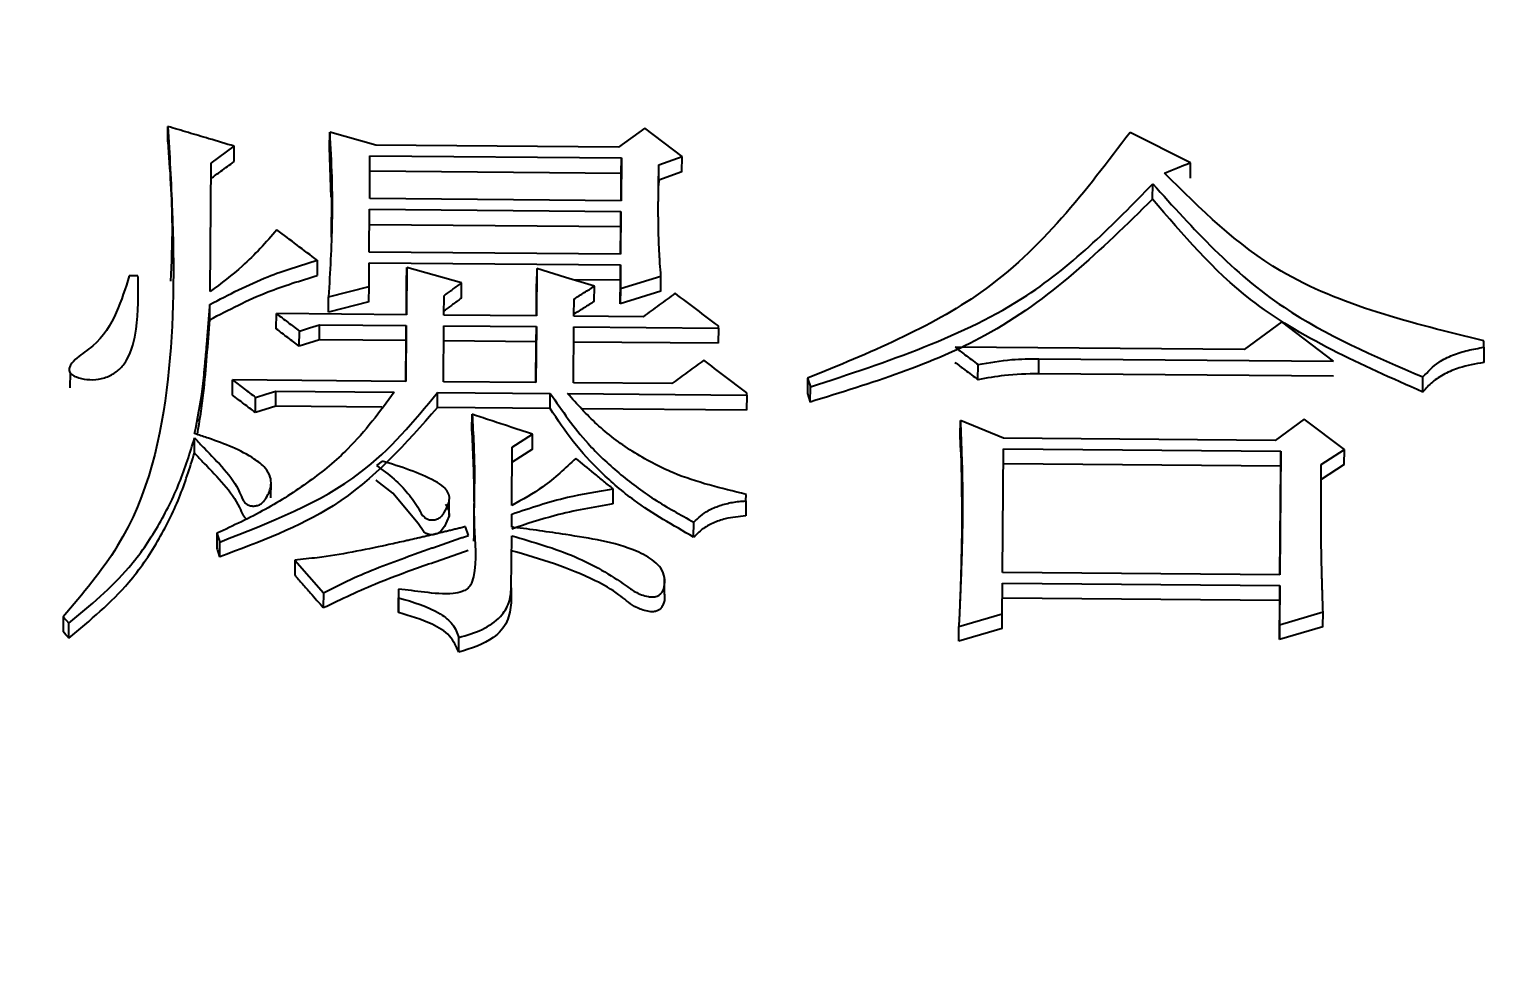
# Model space of a CAD drawing. Header units: millimetres. Extents: x 1726 to 4771, y 590 to 2743.
# Drawn here: x 2460.25 to 2465.74, y 2305.88 to 2309.4 of the extents above; entities that cross this region are included whole.
import ezdxf

# ---------------------------------------------------------------- set-up
doc = ezdxf.new("R2010")
doc.units = ezdxf.units.MM
doc.layers.add('AM_5', color=3, linetype='Continuous', lineweight=25)
doc.styles.add('SLDTEXTSTYLE1', font='txt.shx', dxfattribs={"width": 0.7, "bigfont": 'gbcbig.shx'})
doc.dimstyles.new('SLDDIMSTYLE12$0', dxfattribs={"dimtxt": 12, "dimasz": 10, "dimexe": 0, "dimexo": 0.0625, "dimgap": 0.875, "dimtad": 1, "dimdec": 1, "dimlfac": 1.8, "dimrnd": 1e-09, "dimzin": 12, "dimdsep": 46, "dimtxsty": 'SLDTEXTSTYLE1', "dimcen": 0.09, "dimdle": 8.16, "dimclrd": 3, "dimclre": 3, "dimadec": 0, "dimazin": 3, "dimtfac": 1, "dimtdec": 1, "dimtofl": 0, "dimtmove": 0, "dimatfit": 3, "dimfxl": 0, "dimfrac": 2, "dimtolj": 1, "dimlwd": 5, "dimlwe": 5, "dimarcsym": 0})

# ---------------------------------------------------------------- blocks, each defined once
blk = doc.blocks.new('*D50')
at = {"layer": 'AM_5', "color": 3, "lineweight": 5, "transparency": 16777216}
blk.add_line((2709.5179, 2483.6796), (2315.1182, 2483.6796), dxfattribs=at)
at = {"layer": 'AM_5', "color": 3, "linetype": 'Continuous', "lineweight": 5, "transparency": 16777216}
for p, q in [((2315.1182, 2473.6796), (2315.1182, 2159.8939)), ((2721.1936, 2149.8939), (2315.1182, 2149.8939))]:
    blk.add_line(p, q, dxfattribs=at)
at = {"layer": 'AM_5', "color": 3, "transparency": 16777216}
for points in [[(2313.4515, 2473.6796), (2316.7848, 2473.6796), (2315.1182, 2483.6796)], [(2313.4515, 2159.8939), (2316.7848, 2159.8939), (2315.1182, 2149.8939)]]:
    blk.add_solid(points, dxfattribs=at)
at = {"layer": 'Defpoints', "color": 0, "transparency": 16777216}
for p in [(2709.5804, 2483.6796), (2315.1182, 2149.8939), (2721.2561, 2149.8939)]:
    blk.add_point(p, dxfattribs=at)
at = {"layer": 'AM_5', "color": 0, "transparency": 16777216, "insert": (2300.5289, 2316.7867), "char_height": 12, "attachment_point": 5, "rotation": 90, "style": 'SLDTEXTSTYLE1'}
blk.add_mtext('\\A1;{\\H2.28571x;335}', dxfattribs=at)

msp = doc.modelspace()

# ---------------------------------------------------------------- linework, layer by layer
at = {"color": 7, "linetype": 'Continuous', "lineweight": 25}
for p, q in [((2460.766, 2308.9816), (2460.7666, 2309.0395)), ((2462.5515, 2309.0326), (2462.4537, 2308.9615)), ((2462.6914, 2308.9276), (2462.5515, 2309.0326)), ((2461.3717, 2308.9606), (2461.3723, 2309.0184)), ((2461.5451, 2308.9691), (2461.3723, 2309.0184)), ((2464.5951, 2308.9037), (2464.3688, 2309.0175)), ((2460.928, 2308.9022), (2461.015, 2308.9655)), ((2461.0144, 2308.9077), (2461.015, 2308.9655)), ((2461.3777, 2308.7753), (2461.3717, 2308.9606)), ((2461.522, 2308.7692), (2461.5231, 2308.9293)), ((2461.5231, 2308.9293), (2462.4642, 2308.9215)), ((2462.6046, 2308.8963), (2462.6914, 2308.9276)), ((2462.6908, 2308.8698), (2462.6914, 2308.9276)), ((2460.9245, 2308.421), (2460.928, 2308.9022)), ((2462.4636, 2308.8637), (2461.5225, 2308.8716)), ((2462.4642, 2308.9215), (2462.463, 2308.7614)), ((2462.4636, 2308.8637), (2462.4642, 2308.9215)), ((2462.6908, 2308.8698), (2462.604, 2308.8386)), ((2464.5945, 2308.846), (2464.5951, 2308.9037)), ((2462.4629, 2308.7614), (2462.4636, 2308.8637)), ((2462.604, 2308.8386), (2462.6037, 2308.8179)), ((2462.604, 2308.8386), (2462.6042, 2308.8565)), ((2464.4533, 2308.7674), (2464.4539, 2308.825)), ((2461.3795, 2308.7766), (2461.3781, 2308.6248)), ((2462.463, 2308.7614), (2461.522, 2308.7692)), ((2461.5205, 2308.5688), (2461.5217, 2308.7292)), ((2461.5217, 2308.7292), (2462.4627, 2308.7213)), ((2462.4627, 2308.7213), (2462.4616, 2308.5609)), ((2462.4621, 2308.6639), (2462.4627, 2308.7213)), ((2462.4621, 2308.6639), (2461.5211, 2308.6717)), ((2462.4614, 2308.5609), (2462.4621, 2308.6639)), ((2461.3256, 2308.5383), (2461.325, 2308.481)), ((2462.4616, 2308.5609), (2461.5205, 2308.5688)), ((2461.5196, 2308.4402), (2461.5202, 2308.5286)), ((2461.5202, 2308.5286), (2462.4613, 2308.5208)), ((2461.6607, 2308.5114), (2461.6594, 2308.3345)), ((2461.6601, 2308.4542), (2461.6607, 2308.5114)), ((2462.1475, 2308.5073), (2462.1462, 2308.3304)), ((2462.1475, 2308.5073), (2462.1469, 2308.4502)), ((2462.4613, 2308.5208), (2462.4606, 2308.4324)), ((2462.4607, 2308.4636), (2462.4613, 2308.5208)), ((2460.6544, 2308.4796), (2460.622, 2308.4798)), ((2461.3678, 2308.4013), (2461.5196, 2308.4402)), ((2461.519, 2308.3831), (2461.5196, 2308.4402)), ((2461.6592, 2308.3345), (2461.6601, 2308.4542)), ((2461.8652, 2308.3963), (2461.8658, 2308.4534)), ((2462.146, 2308.3305), (2462.1469, 2308.4502)), ((2462.4607, 2308.4636), (2462.2856, 2308.4651)), ((2462.3627, 2308.3842), (2462.3633, 2308.4413)), ((2462.46, 2308.3753), (2462.4607, 2308.4636)), ((2462.4606, 2308.4324), (2462.46, 2308.3753)), ((2462.4606, 2308.4324), (2462.6124, 2308.4794)), ((2462.6118, 2308.4222), (2462.6124, 2308.4794)), ((2460.6557, 2308.4003), (2460.6557, 2308.4006)), ((2460.9235, 2308.3158), (2460.9241, 2308.3728)), ((2461.3672, 2308.3443), (2461.3678, 2308.4013)), ((2461.519, 2308.3831), (2461.3672, 2308.3443)), ((2461.8, 2308.3333), (2461.8006, 2308.4057)), ((2462.2868, 2308.3293), (2462.2873, 2308.3936)), ((2462.6118, 2308.4222), (2462.46, 2308.3753)), ((2461.1721, 2308.2816), (2461.1727, 2308.3385)), ((2461.6594, 2308.3345), (2461.1727, 2308.3385)), ((2462.1462, 2308.3304), (2461.8, 2308.3333)), ((2462.5464, 2308.3271), (2462.2868, 2308.3293)), ((2461.2581, 2308.2165), (2461.2587, 2308.2734)), ((2461.334, 2308.24), (2461.3346, 2308.2969)), ((2461.3346, 2308.2969), (2461.6591, 2308.2942)), ((2461.6591, 2308.2942), (2461.6576, 2308.0847)), ((2461.6585, 2308.2374), (2461.6591, 2308.2942)), ((2461.7982, 2308.0835), (2461.7997, 2308.2931)), ((2461.7997, 2308.2931), (2462.1459, 2308.2902)), ((2462.1459, 2308.2902), (2462.1444, 2308.0806)), ((2462.1453, 2308.2333), (2462.1459, 2308.2902)), ((2462.285, 2308.0795), (2462.2865, 2308.289)), ((2462.2865, 2308.289), (2462.8274, 2308.2845)), ((2462.8274, 2308.2845), (2462.8268, 2308.2276)), ((2462.8274, 2308.2845), (2462.8274, 2308.2926)), ((2464.9369, 2308.3073), (2464.7956, 2308.2037)), ((2465.1306, 2308.1607), (2464.9369, 2308.3073)), ((2461.334, 2308.24), (2461.2581, 2308.2165)), ((2461.6585, 2308.2374), (2461.334, 2308.24)), ((2461.6574, 2308.0847), (2461.6585, 2308.2374)), ((2462.1453, 2308.2333), (2461.7992, 2308.2362)), ((2462.1442, 2308.0806), (2462.1453, 2308.2333)), ((2462.8268, 2308.2276), (2462.2859, 2308.2321)), ((2464.7956, 2308.2037), (2463.7139, 2308.2127)), ((2465.6935, 2308.2124), (2465.6929, 2308.1556)), ((2465.6935, 2308.2124), (2465.6937, 2308.2366)), ((2464.0267, 2308.1131), (2464.0273, 2308.1698)), ((2464.0273, 2308.1698), (2465.1306, 2308.1607)), ((2460.4, 2308.1177), (2460.3994, 2308.0607)), ((2463.7994, 2308.0908), (2463.8, 2308.1475)), ((2465.13, 2308.1039), (2464.0267, 2308.1131)), ((2465.4649, 2308.0448), (2465.4655, 2308.1014)), ((2461.008, 2308.0334), (2461.0086, 2308.0901)), ((2461.6576, 2308.0847), (2461.0086, 2308.0901)), ((2461.17, 2307.9918), (2461.1705, 2308.0483)), ((2461.1705, 2308.0483), (2461.614, 2308.0447)), ((2461.7757, 2307.9867), (2461.7763, 2308.0433)), ((2461.7763, 2308.0433), (2462.1982, 2308.0398)), ((2462.1444, 2308.0806), (2461.7982, 2308.0835)), ((2462.6528, 2308.0764), (2462.285, 2308.0795)), ((2463.1613, 2308.0964), (2463.1607, 2308.0397)), ((2463.1613, 2308.0964), (2463.1719, 2308.064)), ((2463.1713, 2308.0074), (2463.1719, 2308.064)), ((2461.0941, 2307.9682), (2461.0946, 2308.0248)), ((2461.17, 2307.9918), (2461.0941, 2307.9682)), ((2461.568, 2307.9885), (2461.17, 2307.9918)), ((2462.1976, 2307.9832), (2462.1982, 2308.0398)), ((2462.2631, 2308.0393), (2462.9337, 2308.0337)), ((2462.9337, 2308.0337), (2462.9331, 2307.9771)), ((2462.9337, 2308.0337), (2462.9338, 2308.0418)), ((2463.1607, 2308.0397), (2463.1713, 2308.0074)), ((2462.1976, 2307.9832), (2461.7757, 2307.9867)), ((2461.9049, 2307.905), (2461.9055, 2307.9615)), ((2462.9331, 2307.9771), (2462.3174, 2307.9822)), ((2463.7329, 2307.8817), (2463.7335, 2307.9382)), ((2463.8953, 2307.8722), (2463.7335, 2307.9382)), ((2465.0208, 2307.9437), (2464.9121, 2307.8637)), ((2465.1714, 2307.8292), (2465.0208, 2307.9437)), ((2462.056, 2307.8389), (2462.1321, 2307.8868)), ((2462.1315, 2307.8305), (2462.1321, 2307.8868)), ((2463.7351, 2307.8214), (2463.7329, 2307.8817)), ((2460.8658, 2307.8168), (2460.8664, 2307.8731)), ((2462.0544, 2307.6202), (2462.056, 2307.8389)), ((2462.1315, 2307.8305), (2462.0555, 2307.7826)), ((2463.8916, 2307.3694), (2463.895, 2307.8317)), ((2463.895, 2307.8317), (2464.9334, 2307.8231)), ((2464.9121, 2307.8637), (2463.8953, 2307.8722)), ((2464.9334, 2307.8231), (2464.93, 2307.3608)), ((2464.9328, 2307.7668), (2464.9334, 2307.8231)), ((2465.0845, 2307.7733), (2465.1714, 2307.8292)), ((2465.1709, 2307.7729), (2465.1714, 2307.8292)), ((2461.5689, 2307.7863), (2461.5472, 2307.7703)), ((2464.9328, 2307.7668), (2463.8944, 2307.7754)), ((2465.1709, 2307.7729), (2465.0842, 2307.7172)), ((2464.9299, 2307.3608), (2464.9328, 2307.7668)), ((2461.1524, 2307.649), (2461.153, 2307.7055)), ((2462.433, 2307.6258), (2462.4335, 2307.6819)), ((2462.9308, 2307.6373), (2462.931, 2307.6616)), ((2461.8195, 2307.5831), (2461.8201, 2307.6395)), ((2462.9308, 2307.6373), (2462.9302, 2307.5812)), ((2462.0539, 2307.539), (2462.0542, 2307.5878)), ((2462.7349, 2307.5018), (2462.7355, 2307.5578)), ((2460.9503, 2307.5158), (2460.9609, 2307.4832)), ((2461.8914, 2307.5079), (2461.8808, 2307.5405)), ((2462.0522, 2307.3115), (2462.0536, 2307.5063)), ((2460.9603, 2307.4274), (2460.9609, 2307.4832)), ((2461.2416, 2307.4158), (2461.2411, 2307.3601)), ((2461.2416, 2307.4158), (2461.3489, 2307.2929)), ((2462.6254, 2307.292), (2462.6259, 2307.348)), ((2463.8905, 2307.2148), (2463.8913, 2307.3288)), ((2463.8913, 2307.3288), (2464.9297, 2307.3202)), ((2464.93, 2307.3608), (2463.8916, 2307.3694)), ((2461.3489, 2307.2929), (2461.3483, 2307.2374)), ((2461.6294, 2307.2188), (2461.63, 2307.2743)), ((2461.6303, 2307.3068), (2461.6297, 2307.2512)), ((2461.6303, 2307.3068), (2461.63, 2307.2743)), ((2462.0522, 2307.3115), (2462.0516, 2307.2559)), ((2464.9291, 2307.2645), (2463.8909, 2307.2731)), ((2464.9297, 2307.3202), (2464.9287, 2307.1736)), ((2464.9291, 2307.2645), (2464.9297, 2307.3202)), ((2464.9281, 2307.1182), (2464.9291, 2307.2645)), ((2464.9287, 2307.1736), (2465.0913, 2307.2212)), ((2465.0907, 2307.1656), (2465.0913, 2307.2212)), ((2460.3748, 2307.2032), (2460.3742, 2307.1477)), ((2460.3955, 2307.1233), (2460.3961, 2307.1787)), ((2463.7273, 2307.1119), (2463.7279, 2307.1673)), ((2463.7279, 2307.1673), (2463.8905, 2307.2148)), ((2463.8899, 2307.1593), (2463.8905, 2307.2148)), ((2464.9287, 2307.1736), (2464.9281, 2307.1182)), ((2465.0907, 2307.1656), (2464.9281, 2307.1182)), ((2461.8555, 2307.0704), (2461.8561, 2307.1258)), ((2463.8899, 2307.1593), (2463.7273, 2307.1119))]:
    msp.add_line(p, q, dxfattribs=at)
at = {"color": 7, "linetype": 'Continuous', "lineweight": 25, "flags": 128}
for points in [[(2462.4537, 2308.9615), (2461.9994, 2308.9653), (2461.5451, 2308.9691)], [(2464.4975, 2308.8646), (2464.5219, 2308.8744), (2464.5463, 2308.8842), (2464.5707, 2308.894), (2464.5951, 2308.9037)], [(2461.8658, 2308.4534), (2461.7633, 2308.4824), (2461.6607, 2308.5114)], [(2462.3633, 2308.4413), (2462.2554, 2308.4743), (2462.1475, 2308.5073)], [(2461.2587, 2308.2734), (2461.2967, 2308.2852), (2461.3346, 2308.2969)], [(2461.0946, 2308.0248), (2461.1326, 2308.0366), (2461.1705, 2308.0483)], [(2461.8059, 2307.6253), (2461.8186, 2307.6005), (2461.8193, 2307.5817), (2461.8025, 2307.5417), (2461.7862, 2307.5206), (2461.7741, 2307.5135), (2461.7599, 2307.5102), (2461.7447, 2307.5109), (2461.7335, 2307.5149), (2461.7244, 2307.5216), (2461.7041, 2307.5522), (2461.609, 2307.6661), (2461.5472, 2307.7136), (2461.5466, 2307.7141), (2461.5466, 2307.7141)], [(2460.9503, 2307.5158), (2460.95, 2307.4927), (2460.9499, 2307.4763), (2460.9497, 2307.4599)], [(2460.3747, 2307.2032), (2460.3854, 2307.191), (2460.3961, 2307.1787)], [(2460.3955, 2307.1233), (2460.3902, 2307.1294), (2460.3848, 2307.1356), (2460.3742, 2307.1478)]]:
    msp.add_lwpolyline(points, dxfattribs=at)
at = {"color": 7, "linetype": 'Continuous', "lineweight": 25}
for points, knots in [([(2460.7666, 2309.0394), (2460.7726, 2308.9346), (2460.7906, 2308.6203), (2460.7895, 2308.0931), (2460.6708, 2307.5527), (2460.4476, 2307.2892), (2460.3748, 2307.2032)], [0, 0, 0, 0, 0.1665477, 0.4993834, 0.8366876, 1, 1, 1, 1]), ([(2461.015, 2308.9655), (2460.9833, 2308.9749), (2460.9261, 2308.992), (2460.8433, 2309.0166), (2460.7922, 2309.0318), (2460.7667, 2309.0395)], [0, 0, 0, 0, 0.382595, 0.691297, 1, 1, 1, 1]), ([(2460.766, 2308.9816), (2460.7738, 2308.8769), (2460.7866, 2308.7036), (2460.7794, 2308.5288), (2460.7765, 2308.4595)], [0, 0, 0, 0, 0.603753, 1, 1, 1, 1]), ([(2461.3723, 2309.0184), (2461.3752, 2308.9623), (2461.3809, 2308.85), (2461.3824, 2308.6443), (2461.3734, 2308.4946), (2461.3678, 2308.4013)], [0, 0, 0, 0, 0.273667, 0.547376, 1, 1, 1, 1]), ([(2464.3688, 2309.0175), (2464.2033, 2308.7985), (2463.9022, 2308.3999), (2463.3914, 2308.1907), (2463.1613, 2308.0964)], [0, 0, 0, 0, 0.549466, 1, 1, 1, 1]), ([(2460.9274, 2308.8446), (2460.9399, 2308.8537), (2460.9607, 2308.8688), (2460.9897, 2308.8898), (2461.0061, 2308.9017), (2461.0144, 2308.9077)], [0, 0, 0, 0, 0.432906, 0.716452, 1, 1, 1, 1]), ([(2462.6124, 2308.4794), (2462.6112, 2308.4951), (2462.6094, 2308.5187), (2462.6057, 2308.5738), (2462.6041, 2308.6171), (2462.6032, 2308.6564), (2462.603, 2308.6682), (2462.6029, 2308.68), (2462.6027, 2308.6918), (2462.6026, 2308.7075), (2462.6026, 2308.7232), (2462.6026, 2308.739), (2462.6026, 2308.7507), (2462.6027, 2308.7625), (2462.6028, 2308.7743), (2462.6029, 2308.7861), (2462.603, 2308.7959), (2462.6031, 2308.8038), (2462.6032, 2308.8097), (2462.6033, 2308.8155), (2462.6033, 2308.8214), (2462.6034, 2308.8273), (2462.6035, 2308.8332), (2462.6036, 2308.8391), (2462.6038, 2308.8469), (2462.6039, 2308.8548), (2462.604, 2308.8626), (2462.6041, 2308.8685), (2462.6042, 2308.8744), (2462.6043, 2308.8803), (2462.6045, 2308.8876), (2462.6046, 2308.8929), (2462.6046, 2308.8963)], [0, 0, 0, 0, 0.113118, 0.169677, 0.395941, 0.424221, 0.4525, 0.480779, 0.509059, 0.537338, 0.593897, 0.622177, 0.650456, 0.678735, 0.707015, 0.735294, 0.763573, 0.777713, 0.791853, 0.805993, 0.820132, 0.834272, 0.848412, 0.862551, 0.876691, 0.90497, 0.91911, 0.93325, 0.947389, 0.961529, 0.975669, 1, 1, 1, 1]), ([(2463.1719, 2308.064), (2463.4602, 2308.1589), (2463.9684, 2308.3262), (2464.3073, 2308.6743), (2464.4539, 2308.825)], [0, 0, 0, 0, 0.5673251, 1, 1, 1, 1]), ([(2464.4539, 2308.8249), (2464.6041, 2308.6576), (2464.8765, 2308.354), (2465.2831, 2308.1797), (2465.4655, 2308.1014)], [0, 0, 0, 0, 0.551247, 1, 1, 1, 1]), ([(2465.6937, 2308.2366), (2465.4231, 2308.3028), (2464.9472, 2308.4193), (2464.6331, 2308.7303), (2464.4975, 2308.8646)], [0, 0, 0, 0, 0.568428, 1, 1, 1, 1]), ([(2464.4533, 2308.7673), (2464.2602, 2308.5781), (2463.9098, 2308.2349), (2463.4001, 2308.0779), (2463.1713, 2308.0074)], [0, 0, 0, 0, 0.5512685, 1, 1, 1, 1]), ([(2465.4649, 2308.0448), (2465.2343, 2308.1466), (2464.8283, 2308.326), (2464.5665, 2308.6342), (2464.4533, 2308.7673)], [0, 0, 0, 0, 0.567951, 1, 1, 1, 1]), ([(2461.1749, 2308.6519), (2461.1336, 2308.6053), (2461.0593, 2308.5216), (2460.9659, 2308.4519), (2460.9245, 2308.421)], [0, 0, 0, 0, 0.556387, 1, 1, 1, 1]), ([(2461.3256, 2308.5383), (2461.3005, 2308.5572), (2461.2502, 2308.5951), (2461.2, 2308.633), (2461.1749, 2308.6519)], [0, 0, 0, 0, 0.499997, 1, 1, 1, 1]), ([(2460.9241, 2308.3728), (2460.995, 2308.4099), (2461.122, 2308.4763), (2461.2632, 2308.5193), (2461.3256, 2308.5383)], [0, 0, 0, 0, 0.557889, 1, 1, 1, 1]), ([(2460.622, 2308.4798), (2460.6075, 2308.434), (2460.5784, 2308.3418), (2460.5137, 2308.2311), (2460.434, 2308.1818), (2460.4047, 2308.1521), (2460.3965, 2308.135), (2460.3959, 2308.1252), (2460.3994, 2308.1172), (2460.4085, 2308.1085), (2460.4294, 2308.0982), (2460.4637, 2308.0906), (2460.5082, 2308.0908), (2460.5509, 2308.1045), (2460.5876, 2308.1293), (2460.6293, 2308.1863), (2460.6566, 2308.3058), (2460.6564, 2308.412), (2460.6545, 2308.4786), (2460.6544, 2308.4796)], [0, 0, 0, 0, 0.151237, 0.303887, 0.374012, 0.409203, 0.423454, 0.431523, 0.439658, 0.449578, 0.466985, 0.502292, 0.540771, 0.580872, 0.619436, 0.662511, 0.788748, 0.996835, 1, 1, 1, 1]), ([(2460.9235, 2308.3158), (2460.9944, 2308.3528), (2461.1214, 2308.4192), (2461.2626, 2308.4621), (2461.325, 2308.481)], [0, 0, 0, 0, 0.557853, 1, 1, 1, 1]), ([(2461.8006, 2308.4057), (2461.8114, 2308.4137), (2461.8332, 2308.4296), (2461.8549, 2308.4455), (2461.8658, 2308.4534)], [0, 0, 0, 0, 0.500001, 1, 1, 1, 1]), ([(2462.2873, 2308.3936), (2462.2999, 2308.4016), (2462.3253, 2308.4175), (2462.3507, 2308.4333), (2462.3633, 2308.4413)], [0, 0, 0, 0, 0.500001, 1, 1, 1, 1]), ([(2460.8665, 2307.8893), (2460.8777, 2307.9448), (2460.8944, 2308.0281), (2460.9027, 2308.1192), (2460.9063, 2308.1577), (2460.9076, 2308.1716), (2460.9086, 2308.1821), (2460.9095, 2308.1926), (2460.9104, 2308.2031), (2460.9112, 2308.2118), (2460.912, 2308.2206), (2460.9125, 2308.2276), (2460.9131, 2308.2346), (2460.9137, 2308.2415), (2460.9143, 2308.2485), (2460.915, 2308.2573), (2460.9156, 2308.2643), (2460.9163, 2308.273), (2460.9169, 2308.28), (2460.9174, 2308.287), (2460.918, 2308.294), (2460.9185, 2308.301), (2460.9192, 2308.3097), (2460.9198, 2308.3167), (2460.9204, 2308.3254), (2460.921, 2308.3324), (2460.9217, 2308.3411), (2460.9222, 2308.3481), (2460.9227, 2308.3551), (2460.9233, 2308.3627), (2460.9238, 2308.3686), (2460.9241, 2308.3728)], [0, 0, 0, 0, 0.346641, 0.519778, 0.563061, 0.584702, 0.606343, 0.627984, 0.649626, 0.671267, 0.682088, 0.703729, 0.714549, 0.72537, 0.747011, 0.757832, 0.779473, 0.790294, 0.811935, 0.822756, 0.833576, 0.855218, 0.866038, 0.88768, 0.8985, 0.920141, 0.930962, 0.952603, 0.963424, 0.974245, 1, 1, 1, 1]), ([(2461.8652, 2308.3963), (2461.8544, 2308.3884), (2461.8327, 2308.3726), (2461.811, 2308.3567), (2461.8002, 2308.3488)], [0, 0, 0, 0, 0.501353, 1, 1, 1, 1]), ([(2462.3627, 2308.3842), (2462.3501, 2308.3762), (2462.3248, 2308.3604), (2462.2995, 2308.3446), (2462.2869, 2308.3367)], [0, 0, 0, 0, 0.501159, 1, 1, 1, 1]), ([(2462.666, 2308.4146), (2462.6461, 2308.4), (2462.6062, 2308.3709), (2462.5663, 2308.3417), (2462.5464, 2308.3271)], [0, 0, 0, 0, 0.500001, 1, 1, 1, 1]), ([(2462.8274, 2308.2926), (2462.8005, 2308.3129), (2462.7467, 2308.3536), (2462.6929, 2308.3943), (2462.666, 2308.4146)], [0, 0, 0, 0, 0.4999997, 1, 1, 1, 1]), ([(2461.1727, 2308.3385), (2461.187, 2308.3277), (2461.2157, 2308.306), (2461.2444, 2308.2843), (2461.2587, 2308.2734)], [0, 0, 0, 0, 0.499999, 1, 1, 1, 1]), ([(2460.877, 2307.8857), (2460.8854, 2307.9377), (2460.9011, 2308.0352), (2460.9127, 2308.179), (2460.9199, 2308.2702), (2460.9235, 2308.3158)], [0, 0, 0, 0, 0.3638989, 0.6819234, 1, 1, 1, 1]), ([(2461.2581, 2308.2165), (2461.2438, 2308.2274), (2461.2151, 2308.2491), (2461.1864, 2308.2708), (2461.1721, 2308.2816)], [0, 0, 0, 0, 0.5, 1, 1, 1, 1]), ([(2463.7139, 2308.2127), (2463.7262, 2308.2034), (2463.7466, 2308.1879), (2463.7753, 2308.1662), (2463.7917, 2308.1537), (2463.7999, 2308.1475)], [0, 0, 0, 0, 0.428307, 0.714154, 1, 1, 1, 1]), ([(2465.4655, 2308.1014), (2465.484, 2308.1212), (2465.5149, 2308.1541), (2465.5761, 2308.1842), (2465.6332, 2308.2022), (2465.6733, 2308.209), (2465.6935, 2308.2124)], [0, 0, 0, 0, 0.329917, 0.550134, 0.774051, 1, 1, 1, 1]), ([(2462.7724, 2308.1641), (2462.7524, 2308.1495), (2462.7126, 2308.1203), (2462.6727, 2308.091), (2462.6528, 2308.0764)], [0, 0, 0, 0, 0.500001, 1, 1, 1, 1]), ([(2462.9338, 2308.0418), (2462.9069, 2308.0622), (2462.8531, 2308.103), (2462.7993, 2308.1438), (2462.7724, 2308.1641)], [0, 0, 0, 0, 0.5, 1, 1, 1, 1]), ([(2463.7133, 2308.1559), (2463.7256, 2308.1466), (2463.7461, 2308.1311), (2463.7748, 2308.1094), (2463.7912, 2308.097), (2463.7994, 2308.0908)], [0, 0, 0, 0, 0.428558, 0.714279, 1, 1, 1, 1]), ([(2463.7999, 2308.1475), (2463.8418, 2308.1551), (2463.9167, 2308.1686), (2463.9934, 2308.1694), (2464.0273, 2308.1698)], [0, 0, 0, 0, 0.559043, 1, 1, 1, 1]), ([(2465.6929, 2308.1556), (2465.6618, 2308.1501), (2465.6108, 2308.1411), (2465.5467, 2308.114), (2465.4988, 2308.0843), (2465.4761, 2308.0578), (2465.4649, 2308.0448)], [0, 0, 0, 0, 0.34797, 0.569793, 0.78749, 1, 1, 1, 1]), ([(2464.0267, 2308.1131), (2463.9836, 2308.1123), (2463.9069, 2308.1109), (2463.8322, 2308.0969), (2463.7994, 2308.0908)], [0, 0, 0, 0, 0.5608916, 1, 1, 1, 1]), ([(2461.614, 2308.0447), (2461.5599, 2307.9711), (2461.4702, 2307.849), (2461.2976, 2307.7075), (2461.1331, 2307.6015), (2461.0114, 2307.5444), (2460.9503, 2307.5158)], [0, 0, 0, 0, 0.333002, 0.552476, 0.774971, 1, 1, 1, 1]), ([(2460.9609, 2307.4832), (2461.1499, 2307.557), (2461.4823, 2307.6867), (2461.6877, 2307.9358), (2461.7763, 2308.0433)], [0, 0, 0, 0, 0.568507, 1, 1, 1, 1]), ([(2461.0086, 2308.0901), (2461.0229, 2308.0792), (2461.0516, 2308.0574), (2461.0803, 2308.0356), (2461.0946, 2308.0248)], [0, 0, 0, 0, 0.4999995, 1, 1, 1, 1]), ([(2461.0941, 2307.9682), (2461.0797, 2307.9791), (2461.051, 2308.0008), (2461.0223, 2308.0226), (2461.008, 2308.0334)], [0, 0, 0, 0, 0.5, 1, 1, 1, 1]), ([(2462.1982, 2308.0398), (2462.2423, 2307.9754), (2462.3153, 2307.8688), (2462.4529, 2307.7394), (2462.5853, 2307.6399), (2462.6852, 2307.5853), (2462.7355, 2307.5578)], [0, 0, 0, 0, 0.3338091, 0.5530889, 0.7752188, 1, 1, 1, 1]), ([(2462.931, 2307.6616), (2462.8382, 2307.684), (2462.6865, 2307.7206), (2462.5031, 2307.8196), (2462.3689, 2307.9204), (2462.2982, 2307.9999), (2462.2631, 2308.0393)], [0, 0, 0, 0, 0.347456, 0.568585, 0.785979, 1, 1, 1, 1]), ([(2460.8771, 2307.9354), (2460.8771, 2307.9354), (2460.877, 2307.9353), (2460.8772, 2307.9362), (2460.8778, 2307.9391), (2460.8785, 2307.9427), (2460.8789, 2307.9447)], [0, 0, 0, 0, 0.029283, 0.162494, 0.509236, 1, 1, 1, 1]), ([(2461.7757, 2307.9867), (2461.6574, 2307.8521), (2461.4423, 2307.6074), (2461.1098, 2307.4832), (2460.9603, 2307.4274)], [0, 0, 0, 0, 0.550322, 1, 1, 1, 1]), ([(2461.9055, 2307.9615), (2461.9098, 2307.8865), (2461.9177, 2307.7478), (2461.9078, 2307.5451), (2461.9249, 2307.4057), (2461.9037, 2307.3256), (2461.8875, 2307.3067), (2461.8651, 2307.2951), (2461.8107, 2307.2853), (2461.7301, 2307.2948), (2461.6624, 2307.3029), (2461.6303, 2307.3068)], [0, 0, 0, 0, 0.257644, 0.476383, 0.695117, 0.731864, 0.752184, 0.772582, 0.805413, 0.907666, 1, 1, 1, 1]), ([(2462.1321, 2307.8868), (2462.1008, 2307.8971), (2462.0474, 2307.9147), (2461.9718, 2307.9396), (2461.9276, 2307.9542), (2461.9055, 2307.9615)], [0, 0, 0, 0, 0.414509, 0.707253, 1, 1, 1, 1]), ([(2462.7349, 2307.5018), (2462.6583, 2307.5452), (2462.5328, 2307.6164), (2462.3869, 2307.742), (2462.2805, 2307.8573), (2462.2251, 2307.9414), (2462.1976, 2307.9832)], [0, 0, 0, 0, 0.3460616, 0.5666401, 0.7845076, 1, 1, 1, 1]), ([(2463.7335, 2307.9382), (2463.7339, 2307.9305), (2463.7344, 2307.9191), (2463.7351, 2307.8999), (2463.7358, 2307.8808), (2463.7365, 2307.8616), (2463.7371, 2307.8425), (2463.7376, 2307.8272), (2463.7381, 2307.8118), (2463.7385, 2307.8003), (2463.7393, 2307.7774), (2463.7419, 2307.6968), (2463.7418, 2307.6162), (2463.741, 2307.5432), (2463.7407, 2307.5278), (2463.7404, 2307.5124), (2463.7401, 2307.497), (2463.7397, 2307.4816), (2463.7393, 2307.4663), (2463.739, 2307.4547), (2463.7388, 2307.4451), (2463.7385, 2307.4355), (2463.7382, 2307.4278), (2463.738, 2307.4201), (2463.7377, 2307.4124), (2463.7375, 2307.4047), (2463.7372, 2307.3951), (2463.7369, 2307.3874), (2463.7367, 2307.3797), (2463.7364, 2307.372), (2463.7361, 2307.3643), (2463.7358, 2307.3547), (2463.7355, 2307.347), (2463.7352, 2307.3393), (2463.7349, 2307.3316), (2463.7346, 2307.3239), (2463.7343, 2307.3162), (2463.734, 2307.3085), (2463.7337, 2307.3008), (2463.7333, 2307.2912), (2463.7329, 2307.2835), (2463.7325, 2307.2738), (2463.7322, 2307.2661), (2463.7319, 2307.2584), (2463.7315, 2307.2507), (2463.7312, 2307.243), (2463.7308, 2307.2334), (2463.7304, 2307.2257), (2463.7301, 2307.218), (2463.7298, 2307.2102), (2463.7294, 2307.2025), (2463.7291, 2307.1948), (2463.7287, 2307.1874), (2463.7283, 2307.1782), (2463.728, 2307.1709), (2463.7279, 2307.1673)], [0, 0, 0, 0, 0.029904, 0.044856, 0.07476, 0.104664, 0.119616, 0.14952, 0.164472, 0.179424, 0.194376, 0.254184, 0.493446, 0.508398, 0.538302, 0.553254, 0.568206, 0.59811, 0.613062, 0.628014, 0.642966, 0.650442, 0.665394, 0.67287, 0.680346, 0.695298, 0.702774, 0.717726, 0.725202, 0.732678, 0.74763, 0.755106, 0.770057, 0.777533, 0.785009, 0.799961, 0.807437, 0.814913, 0.829865, 0.837341, 0.852293, 0.859769, 0.874721, 0.882197, 0.889673, 0.904625, 0.912101, 0.927053, 0.934529, 0.942005, 0.956957, 0.964433, 0.971909, 0.985954, 1, 1, 1, 1]), ([(2460.8664, 2307.8731), (2460.8785, 2307.8601), (2460.9389, 2307.7949), (2461.0171, 2307.7225), (2461.0445, 2307.6441), (2461.0567, 2307.6276), (2461.0684, 2307.6207), (2461.0817, 2307.6177), (2461.0956, 2307.6181), (2461.1095, 2307.6223), (2461.124, 2307.6325), (2461.1408, 2307.6572), (2461.1547, 2307.6898), (2461.1515, 2307.7293), (2461.1304, 2307.7644), (2461.0569, 2307.8213), (2460.9636, 2307.8568), (2460.8859, 2307.8826), (2460.8688, 2307.8885), (2460.8665, 2307.8893)], [0, 0, 0, 0, 0.0662034, 0.3314181, 0.3761739, 0.3921338, 0.408285, 0.4222522, 0.4375707, 0.4541081, 0.4705881, 0.4998843, 0.5671991, 0.6070218, 0.6559953, 0.7207483, 0.9381773, 0.9917441, 1, 1, 1, 1]), ([(2461.9124, 2307.4862), (2461.9133, 2307.5465), (2461.9155, 2307.6864), (2461.9087, 2307.8257), (2461.9049, 2307.905)], [0, 0, 0, 0, 0.430976, 1, 1, 1, 1]), ([(2460.3961, 2307.1787), (2460.4759, 2307.2453), (2460.6064, 2307.3544), (2460.7321, 2307.5399), (2460.8139, 2307.7032), (2460.8489, 2307.8166), (2460.8664, 2307.8731)], [0, 0, 0, 0, 0.345608, 0.56562, 0.783503, 1, 1, 1, 1]), ([(2463.7352, 2307.8252), (2463.7374, 2307.7289), (2463.7406, 2307.5857), (2463.7363, 2307.3938), (2463.7335, 2307.3043), (2463.732, 2307.2628), (2463.7314, 2307.2468), (2463.7313, 2307.2447), (2463.7312, 2307.2434)], [0, 0, 0, 0, 0.508215, 0.756241, 0.8838, 0.952752, 0.969939, 1, 1, 1, 1]), ([(2460.3955, 2307.1233), (2460.4753, 2307.1898), (2460.6058, 2307.2987), (2460.7315, 2307.484), (2460.8133, 2307.6471), (2460.8483, 2307.7603), (2460.8658, 2307.8167)], [0, 0, 0, 0, 0.3456914, 0.5657019, 0.7835538, 1, 1, 1, 1]), ([(2460.8658, 2307.8168), (2460.8779, 2307.8038), (2460.9385, 2307.7387), (2461.0152, 2307.6652), (2461.0444, 2307.5888), (2461.0536, 2307.5739), (2461.0589, 2307.5709), (2461.0601, 2307.5702)], [0, 0, 0, 0, 0.167119, 0.836614, 0.947173, 0.987667, 1, 1, 1, 1]), ([(2461.5472, 2307.7703), (2461.5699, 2307.7538), (2461.6134, 2307.722), (2461.6667, 2307.666), (2461.7014, 2307.617), (2461.7188, 2307.5808), (2461.7364, 2307.5689), (2461.7489, 2307.5658), (2461.7625, 2307.5658), (2461.7765, 2307.5693), (2461.7907, 2307.5786), (2461.805, 2307.5996), (2461.8179, 2307.6239), (2461.822, 2307.6512), (2461.8144, 2307.6716), (2461.7974, 2307.6935), (2461.7483, 2307.7218), (2461.6713, 2307.7544), (2461.6032, 2307.7757), (2461.5689, 2307.7863)], [0, 0, 0, 0, 0.117411, 0.224514, 0.331514, 0.385099, 0.401502, 0.417942, 0.434593, 0.453955, 0.473463, 0.503457, 0.565822, 0.597864, 0.6299, 0.663784, 0.718184, 0.85806, 1, 1, 1, 1]), ([(2462.2937, 2307.7965), (2462.2543, 2307.7593), (2462.1834, 2307.6922), (2462.0941, 2307.6424), (2462.0544, 2307.6202)], [0, 0, 0, 0, 0.555111, 1, 1, 1, 1]), ([(2462.4335, 2307.6819), (2462.4215, 2307.6917), (2462.3976, 2307.7114), (2462.351, 2307.7496), (2462.3164, 2307.7779), (2462.2937, 2307.7965)], [0, 0, 0, 0, 0.25711, 0.51422, 1, 1, 1, 1]), ([(2465.0913, 2307.2212), (2465.0909, 2307.2325), (2465.0903, 2307.2494), (2465.0896, 2307.272), (2465.0891, 2307.289), (2465.0886, 2307.3059), (2465.0881, 2307.3229), (2465.0876, 2307.3398), (2465.0872, 2307.354), (2465.0869, 2307.3653), (2465.0867, 2307.3737), (2465.0864, 2307.3822), (2465.0862, 2307.3907), (2465.086, 2307.3991), (2465.0858, 2307.4076), (2465.0857, 2307.4161), (2465.0855, 2307.4245), (2465.0853, 2307.433), (2465.0852, 2307.4415), (2465.085, 2307.4499), (2465.0849, 2307.4584), (2465.0847, 2307.4669), (2465.0846, 2307.4753), (2465.0845, 2307.4838), (2465.0844, 2307.4922), (2465.0843, 2307.5007), (2465.0842, 2307.5092), (2465.0842, 2307.5176), (2465.0841, 2307.5261), (2465.084, 2307.5345), (2465.084, 2307.543), (2465.0839, 2307.5514), (2465.0839, 2307.5599), (2465.0839, 2307.5684), (2465.0839, 2307.5768), (2465.0838, 2307.5853), (2465.0838, 2307.5937), (2465.0838, 2307.6022), (2465.0838, 2307.6106), (2465.0838, 2307.6191), (2465.0838, 2307.6275), (2465.0838, 2307.6388), (2465.0839, 2307.65), (2465.0839, 2307.6613), (2465.0839, 2307.6697), (2465.084, 2307.6782), (2465.084, 2307.6866), (2465.084, 2307.6951), (2465.0841, 2307.7035), (2465.0841, 2307.712), (2465.0842, 2307.7204), (2465.0842, 2307.7288), (2465.0843, 2307.7359), (2465.0843, 2307.7415), (2465.0843, 2307.7457), (2465.0843, 2307.7499), (2465.0844, 2307.7542), (2465.0844, 2307.7584), (2465.0844, 2307.7626), (2465.0845, 2307.7676), (2465.0845, 2307.7711), (2465.0845, 2307.7733)], [0, 0, 0, 0, 0.0612851, 0.0919277, 0.1225702, 0.1532128, 0.1838553, 0.2144979, 0.2451404, 0.2604617, 0.275783, 0.2911042, 0.3064255, 0.3217468, 0.3370681, 0.3523894, 0.3677106, 0.3830319, 0.3983532, 0.4136745, 0.4289957, 0.444317, 0.4596383, 0.4749596, 0.4902808, 0.5056021, 0.5209234, 0.5362447, 0.551566, 0.5668872, 0.5822085, 0.5975298, 0.6128511, 0.6281723, 0.6434936, 0.6588149, 0.6741362, 0.6894574, 0.7047787, 0.7201, 0.7354213, 0.7507425, 0.7813851, 0.7967064, 0.8120276, 0.8273489, 0.8426702, 0.8579915, 0.8733127, 0.888634, 0.9039553, 0.9192766, 0.9345978, 0.9422585, 0.9499191, 0.9575798, 0.9652404, 0.972901, 0.9805617, 0.9882223, 1, 1, 1, 1]), ([(2462.0542, 2307.5878), (2462.1228, 2307.6109), (2462.2457, 2307.6524), (2462.376, 2307.6728), (2462.4335, 2307.6819)], [0, 0, 0, 0, 0.55855, 1, 1, 1, 1]), ([(2462.4329, 2307.6258), (2462.3601, 2307.6133), (2462.2302, 2307.5911), (2462.1075, 2307.5499), (2462.0536, 2307.5318)], [0, 0, 0, 0, 0.561231, 1, 1, 1, 1]), ([(2462.7355, 2307.5578), (2462.7522, 2307.5732), (2462.7799, 2307.599), (2462.8324, 2307.6206), (2462.8804, 2307.6332), (2462.914, 2307.6359), (2462.9308, 2307.6373)], [0, 0, 0, 0, 0.330678, 0.55099, 0.77457, 1, 1, 1, 1]), ([(2462.9302, 2307.5812), (2462.9043, 2307.5786), (2462.8617, 2307.5743), (2462.807, 2307.5553), (2462.7661, 2307.5325), (2462.7452, 2307.512), (2462.7349, 2307.5018)], [0, 0, 0, 0, 0.347151, 0.569168, 0.786857, 1, 1, 1, 1]), ([(2461.8808, 2307.5405), (2461.8781, 2307.5399), (2461.8728, 2307.5386), (2461.8649, 2307.5366), (2461.8569, 2307.5347), (2461.8463, 2307.5321), (2461.8357, 2307.5295), (2461.8251, 2307.5269), (2461.8171, 2307.525), (2461.8065, 2307.5224), (2461.7959, 2307.5198), (2461.7853, 2307.5173), (2461.7773, 2307.5154), (2461.7667, 2307.5128), (2461.7561, 2307.5103), (2461.7428, 2307.5071), (2461.7295, 2307.504), (2461.7135, 2307.5002), (2461.6922, 2307.4953), (2461.6709, 2307.4904), (2461.6335, 2307.482), (2461.5211, 2307.4578), (2461.3859, 2307.4294), (2461.2698, 2307.4185), (2461.2416, 2307.4158)], [0, 0, 0, 0, 0.012619, 0.025237, 0.037856, 0.050474, 0.075711, 0.08833, 0.100948, 0.113567, 0.138804, 0.151422, 0.164041, 0.176659, 0.201896, 0.214515, 0.239752, 0.264989, 0.290226, 0.3407, 0.365937, 0.466887, 0.870929, 1, 1, 1, 1]), ([(2461.3489, 2307.2929), (2461.3822, 2307.31), (2461.4841, 2307.3624), (2461.6033, 2307.406), (2461.6909, 2307.4381), (2461.7095, 2307.4447), (2461.728, 2307.4514), (2461.7443, 2307.4571), (2461.7583, 2307.462), (2461.7653, 2307.4645), (2461.7746, 2307.4677), (2461.7839, 2307.471), (2461.7932, 2307.4742), (2461.8002, 2307.4767), (2461.8096, 2307.4799), (2461.8189, 2307.4831), (2461.8282, 2307.4863), (2461.8353, 2307.4887), (2461.8446, 2307.4919), (2461.8539, 2307.4951), (2461.8633, 2307.4983), (2461.8703, 2307.5007), (2461.8797, 2307.5039), (2461.8867, 2307.5063), (2461.8914, 2307.5079)], [0, 0, 0, 0, 0.194919, 0.596792, 0.647185, 0.672381, 0.697577, 0.74797, 0.760568, 0.773166, 0.785764, 0.81096, 0.823558, 0.836156, 0.848754, 0.873951, 0.886549, 0.899147, 0.911745, 0.936941, 0.949539, 0.962137, 0.974736, 1, 1, 1, 1]), ([(2462.0536, 2307.5063), (2462.1346, 2307.4833), (2462.2888, 2307.4394), (2462.4356, 2307.354), (2462.5174, 2307.2937), (2462.5528, 2307.2799), (2462.5816, 2307.277), (2462.5967, 2307.2791), (2462.609, 2307.2859), (2462.6191, 2307.2977), (2462.6272, 2307.3198), (2462.6278, 2307.351), (2462.6148, 2307.3847), (2462.5793, 2307.4201), (2462.4661, 2307.4796), (2462.2804, 2307.5068), (2462.1239, 2307.5311), (2462.0562, 2307.5387), (2462.0538, 2307.5389)], [0, 0, 0, 0, 0.188824, 0.359425, 0.391174, 0.431004, 0.443042, 0.4552, 0.463942, 0.475035, 0.493349, 0.52466, 0.556942, 0.585534, 0.64557, 0.848774, 0.994709, 1, 1, 1, 1]), ([(2461.3483, 2307.2374), (2461.4163, 2307.2698), (2461.5373, 2307.3275), (2461.7214, 2307.3939), (2461.8343, 2307.4327), (2461.8908, 2307.4521)], [0, 0, 0, 0, 0.390671, 0.695193, 1, 1, 1, 1]), ([(2462.624, 2307.2918), (2462.6249, 2307.2875), (2462.6279, 2307.2736), (2462.6239, 2307.2547), (2462.6154, 2307.238), (2462.6064, 2307.2288), (2462.5945, 2307.2232), (2462.5776, 2307.2212), (2462.549, 2307.2256), (2462.503, 2307.2443), (2462.4503, 2307.2937), (2462.3505, 2307.3491), (2462.215, 2307.4038), (2462.1072, 2307.4349), (2462.053, 2307.4505)], [0, 0, 0, 0, 0.022391, 0.0717492, 0.0950642, 0.114607, 0.1311367, 0.1517422, 0.1857359, 0.2529269, 0.3638655, 0.5173014, 0.7574429, 1, 1, 1, 1]), ([(2461.2411, 2307.3601), (2461.251, 2307.3488), (2461.2708, 2307.3261), (2461.3065, 2307.2852), (2461.3324, 2307.2556), (2461.3483, 2307.2374)], [0, 0, 0, 0, 0.277089, 0.554178, 1, 1, 1, 1]), ([(2461.63, 2307.2743), (2461.685, 2307.2586), (2461.7609, 2307.2369), (2461.8362, 2307.1773), (2461.8496, 2307.1428), (2461.8561, 2307.1258)], [0, 0, 0, 0, 0.572071, 0.789697, 1, 1, 1, 1]), ([(2461.8561, 2307.1258), (2461.8857, 2307.1344), (2461.944, 2307.1512), (2462.0112, 2307.197), (2462.0472, 2307.2545), (2462.0505, 2307.2926), (2462.0522, 2307.3115)], [0, 0, 0, 0, 0.291567, 0.574035, 0.788626, 1, 1, 1, 1]), ([(2461.6297, 2307.2512), (2461.6296, 2307.2451), (2461.6296, 2307.2343), (2461.6295, 2307.2235), (2461.6294, 2307.2188)], [0, 0, 0, 0, 0.56, 1, 1, 1, 1]), ([(2461.8555, 2307.0704), (2461.846, 2307.0918), (2461.8266, 2307.1356), (2461.7417, 2307.1867), (2461.6723, 2307.2065), (2461.6294, 2307.2188)], [0, 0, 0, 0, 0.267568, 0.547482, 1, 1, 1, 1]), ([(2462.0516, 2307.2559), (2462.0489, 2307.2318), (2462.0433, 2307.183), (2461.9764, 2307.1077), (2461.9019, 2307.0847), (2461.8555, 2307.0704)], [0, 0, 0, 0, 0.269419, 0.54582, 1, 1, 1, 1])]:
    msp.add_open_spline(points, degree=3, knots=knots, dxfattribs=at)
msp.add_open_spline([(2460.9497, 2307.4599), (2460.9515, 2307.4545), (2460.955, 2307.4436), (2460.9585, 2307.4328), (2460.9603, 2307.4274)], degree=3, dxfattribs=at)

# ---------------------------------------------------------------- dimensions: what is measured, and where the dimension line sits
at = {"layer": 'AM_5'}
dim = msp.add_linear_dim(base=(2315.1182, 2149.8939), p1=(2709.5804, 2483.6796), p2=(2721.2561, 2149.8939), angle=90, text='{\\H2.28571x;335}', dimstyle='SLDDIMSTYLE12$0', override={"dimlfac": 1}, dxfattribs=at)
dim.commit()
dim.dimension.update_dxf_attribs({"geometry": '*D50', "text_midpoint": (2300.5289, 2316.7867)})

doc.saveas('drawing.dxf')
